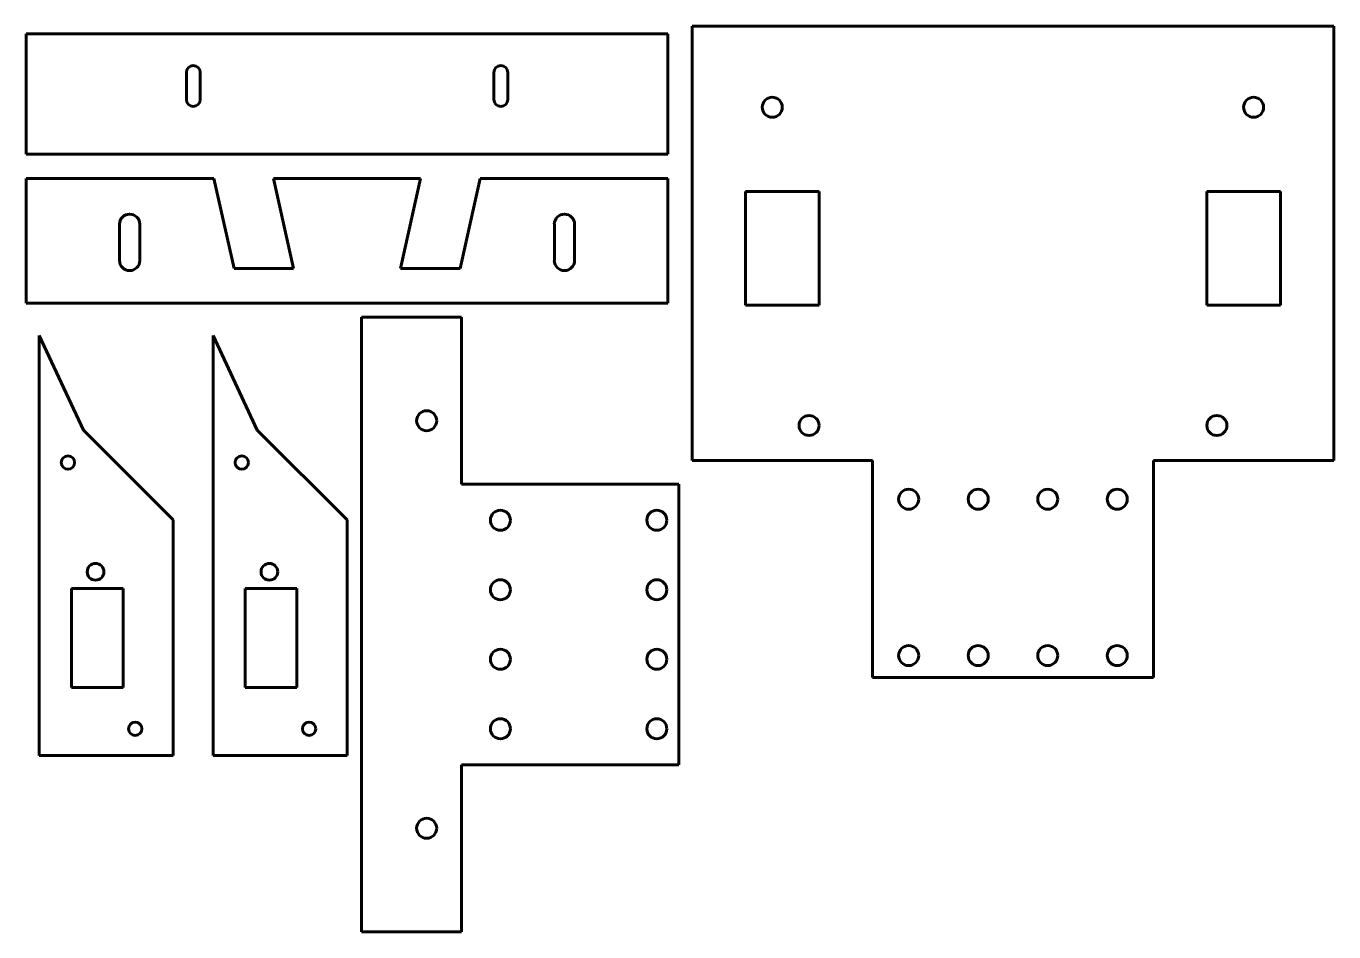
# Model space of a CAD drawing. Header units: millimetres. Extents: x 2 to 198, y -21 to 115.
import ezdxf

# ---------------------------------------------------------------- set-up
doc = ezdxf.new("R2010")
doc.units = ezdxf.units.MM
doc.linetypes.add('K5LT_BASIC', pattern=[0])
doc.layers.add('Системный слой (1)', color=7, linetype='Continuous')

msp = doc.modelspace()

# ---------------------------------------------------------------- linework, layer by layer
at = {"layer": 'Системный слой (1)', "color": 150, "linetype": 'K5LT_BASIC', "lineweight": 60, "true_color": 0x0080ff}
for p, q in [((98.45, 113.59), (2.45, 113.59)), ((2.45, 113.59), (2.45, 95.59)), ((98.45, 113.59), (98.45, 95.59)), ((102.06, 49.73), (102.06, 114.73)), ((102.06, 114.73), (198.06, 114.73)), ((198.06, 114.73), (198.06, 49.73)), ((26.41, 107.78), (26.41, 103.76)), ((28.49, 107.78), (28.49, 103.76)), ((72.41, 107.78), (72.41, 103.76)), ((74.49, 107.78), (74.49, 103.76)), ((98.45, 95.59), (2.45, 95.59)), ((2.45, 91.94), (30.54, 91.94)), ((2.45, 91.94), (2.45, 73.28)), ((30.54, 91.94), (33.54, 78.47)), ((39.45, 91.94), (61.45, 91.94)), ((42.45, 78.47), (39.45, 91.94)), ((61.45, 91.94), (58.44, 78.47)), ((67.36, 78.47), (70.36, 91.94)), ((70.36, 91.94), (98.45, 91.94)), ((98.45, 91.94), (98.45, 73.28)), ((110.06, 72.98), (110.06, 89.98)), ((110.06, 89.98), (121.06, 89.98)), ((121.06, 89.98), (121.06, 72.98)), ((179.06, 72.98), (179.06, 89.98)), ((179.06, 89.98), (190.06, 89.98)), ((190.06, 89.98), (190.06, 72.98)), ((16.41, 85.07), (16.41, 79.67)), ((19.44, 79.67), (19.44, 85.07)), ((81.46, 85.07), (81.46, 79.67)), ((84.49, 79.67), (84.49, 85.07)), ((33.54, 78.47), (42.45, 78.47)), ((58.44, 78.47), (67.36, 78.47)), ((2.45, 73.28), (98.45, 73.28)), ((121.06, 72.98), (110.06, 72.98)), ((190.06, 72.98), (179.06, 72.98)), ((67.59, 71.18), (52.59, 71.18)), ((52.59, 71.18), (52.59, -20.82)), ((67.59, 46.18), (67.59, 71.18)), ((4.41, 68.42), (4.41, 5.57)), ((11.01, 54.25), (4.41, 68.42)), ((30.41, 68.42), (30.41, 5.57)), ((37.01, 54.25), (30.41, 68.42)), ((24.45, 40.82), (11.01, 54.25)), ((50.45, 40.82), (37.01, 54.25)), ((129.06, 49.73), (102.06, 49.73)), ((129.06, 17.23), (129.06, 49.73)), ((171.06, 49.73), (171.06, 17.23)), ((198.06, 49.73), (171.06, 49.73)), ((100.09, 46.18), (67.59, 46.18)), ((100.09, 4.18), (100.09, 46.18)), ((24.45, 5.57), (24.45, 40.82)), ((50.45, 5.57), (50.45, 40.82)), ((9.23, 30.57), (9.23, 15.77)), ((16.95, 30.57), (9.23, 30.57)), ((16.95, 15.77), (16.95, 30.57)), ((35.23, 30.57), (35.23, 15.77)), ((42.95, 30.57), (35.23, 30.57)), ((42.95, 15.77), (42.95, 30.57)), ((9.23, 15.77), (16.95, 15.77)), ((35.23, 15.77), (42.95, 15.77)), ((171.06, 17.23), (129.06, 17.23)), ((4.41, 5.57), (24.45, 5.57)), ((30.41, 5.57), (50.45, 5.57)), ((67.59, -20.82), (67.59, 4.18)), ((67.59, 4.18), (100.09, 4.18)), ((52.59, -20.82), (67.59, -20.82))]:
    msp.add_line(p, q, dxfattribs=at)
for centre, radius in [((114.06, 102.58), 1.5), ((186.06, 102.58), 1.5), ((62.36, 55.68), 1.5), ((119.56, 54.96), 1.5), ((180.56, 54.96), 1.5), ((8.7, 49.41), 1), ((34.7, 49.41), 1), ((134.46, 43.93), 1.5), ((144.86, 43.93), 1.5), ((155.26, 43.93), 1.5), ((165.66, 43.93), 1.5), ((73.39, 40.78), 1.5), ((96.79, 40.78), 1.5), ((12.83, 33.07), 1.25), ((38.83, 33.07), 1.25), ((73.39, 30.38), 1.5), ((96.79, 30.38), 1.5), ((134.46, 20.53), 1.5), ((144.86, 20.53), 1.5), ((155.26, 20.53), 1.5), ((165.66, 20.53), 1.5), ((73.39, 19.98), 1.5), ((96.79, 19.98), 1.5), ((18.77, 9.57), 1), ((44.77, 9.57), 1), ((73.39, 9.58), 1.5), ((96.79, 9.58), 1.5), ((62.36, -5.32), 1.5)]:
    msp.add_circle(centre, radius, dxfattribs=at)
for centre, radius, start, end in [((27.45, 107.78), 1.04, 0, 180), ((73.45, 107.78), 1.04, 0, 180), ((27.45, 103.76), 1.04, 180, 0), ((73.45, 103.76), 1.04, 180, 0), ((17.93, 85.07), 1.52, 0, 180), ((82.97, 85.07), 1.52, 360, 180), ((17.93, 79.67), 1.52, 180, 0), ((82.97, 79.67), 1.52, 180, 360)]:
    msp.add_arc(centre, radius, start, end, dxfattribs=at)

doc.saveas('drawing.dxf')
